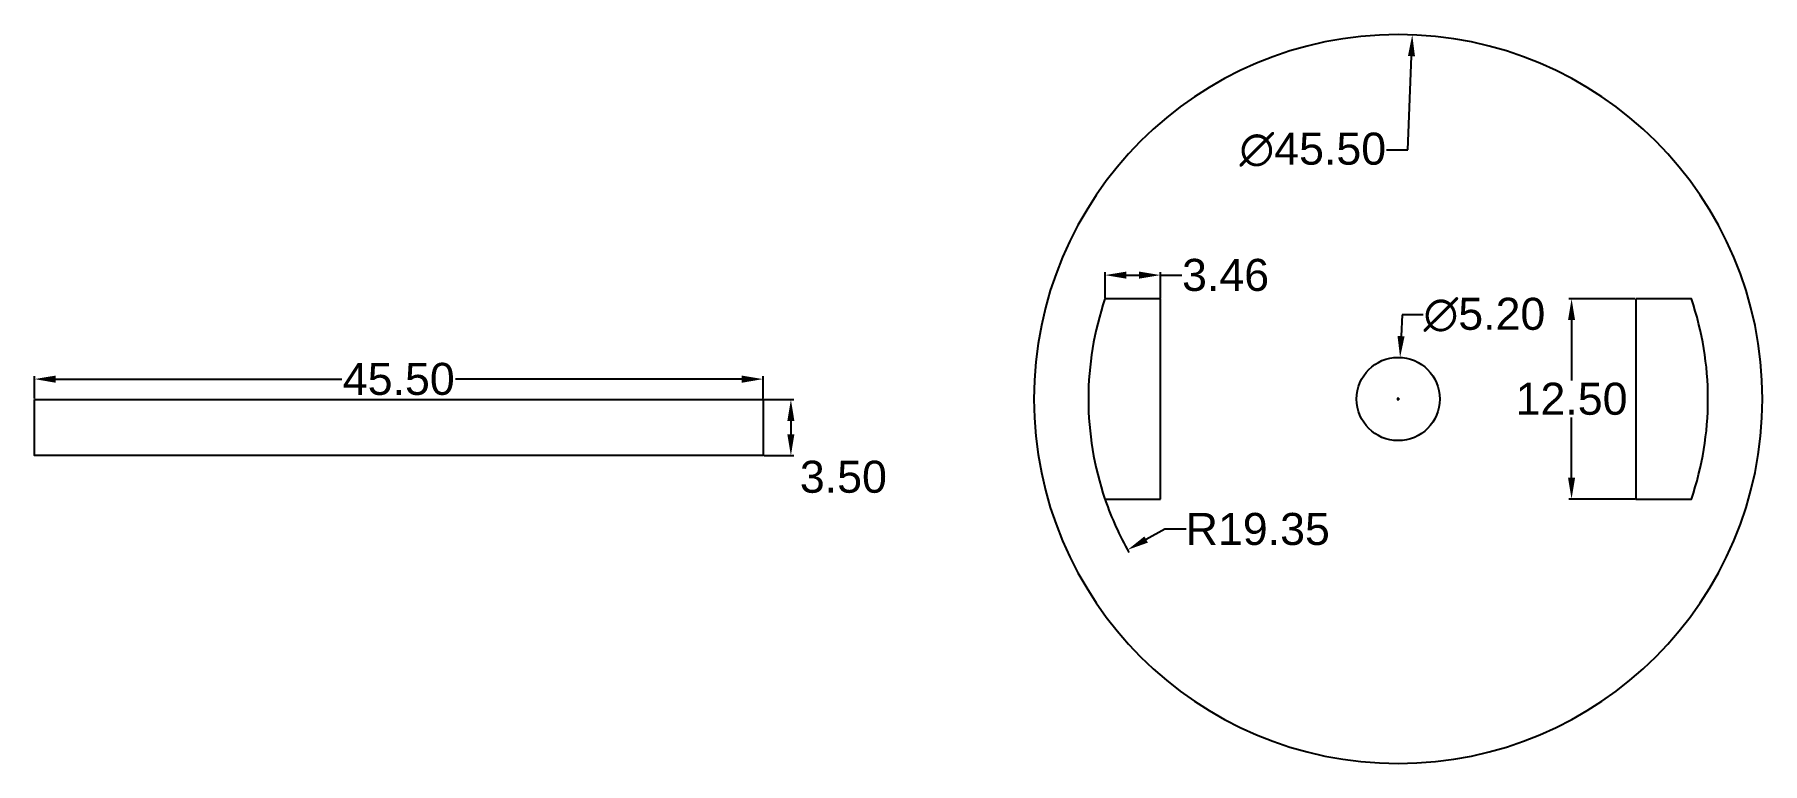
# Model space of a CAD drawing. Header units: centimetres. Extents: x 7 to 115, y 21 to 66.
import ezdxf

# ---------------------------------------------------------------- set-up
doc = ezdxf.new("R2010")
doc.units = ezdxf.units.CM
doc.header["$MEASUREMENT"] = 0
for name, color, linetype, lineweight in [('cotari', 50, 'Continuous', 30), ('vedere lateral', 30, 'Continuous', 25), ('vedere_sus', 210, 'Continuous', 25)]:
    doc.layers.add(name, color=color, linetype=linetype, lineweight=lineweight)
doc.styles.get("Standard").update_dxf_attribs({"font": 'arial.ttf'})
doc.dimstyles.get("Standard").update_dxf_attribs({"dimtxt": 2, "dimasz": 1.33, "dimexe": 0.18, "dimexo": 0.0625, "dimgap": 0.14, "dimtad": 0, "dimtih": 1, "dimtoh": 1, "dimzin": 0, "dimdsep": 46, "dimtxsty": 'Standard', "dimcen": 0.09, "dimadec": 0, "dimazin": 0, "dimtfac": 1, "dimtofl": 0, "dimtmove": 0, "dimatfit": 3, "dimfxl": 1, "dimtolj": 1, "dimtzin": 0, "dimarcsym": 0})

# ---------------------------------------------------------------- blocks, each defined once
blk = doc.blocks.new('*D10')
at = {"layer": 'cotari', "color": 0, "lineweight": -2, "transparency": 16777216}
for p, q in [((7.34, 43.7), (7.34, 45.1)), ((8.67, 44.92), (26.54, 44.92)), ((51.51, 44.92), (33.64, 44.92)), ((52.84, 43.7), (52.84, 45.1))]:
    blk.add_line(p, q, dxfattribs=at)
at = {"layer": 'cotari', "color": 0, "transparency": 16777216}
for points in [[(8.67, 45.14), (8.67, 44.69), (7.34, 44.92)], [(51.51, 45.14), (51.51, 44.69), (52.84, 44.92)]]:
    blk.add_solid(points, dxfattribs=at)
at = {"layer": 'Defpoints', "color": 0, "transparency": 16777216}
for p in [(52.84, 44.92), (7.34, 43.64), (52.84, 43.64)]:
    blk.add_point(p, dxfattribs=at)
at = {"layer": 'cotari', "color": 0, "transparency": 16777216, "insert": (30.09, 44.92), "char_height": 2, "attachment_point": 5}
blk.add_mtext('\\A1;45.50', dxfattribs=at)
blk = doc.blocks.new('*D11')
at = {"layer": 'cotari', "color": 0, "lineweight": -2, "transparency": 16777216}
for p, q in [((52.91, 43.64), (54.76, 43.64)), ((54.58, 42.31), (54.58, 41.47)), ((52.91, 40.14), (54.76, 40.14))]:
    blk.add_line(p, q, dxfattribs=at)
at = {"layer": 'cotari', "color": 0, "transparency": 16777216}
for points in [[(54.36, 42.31), (54.8, 42.31), (54.58, 43.64)], [(54.36, 41.47), (54.8, 41.47), (54.58, 40.14)]]:
    blk.add_solid(points, dxfattribs=at)
at = {"layer": 'Defpoints', "color": 0, "transparency": 16777216}
for p in [(52.84, 43.64), (52.84, 40.14), (54.58, 40.14)]:
    blk.add_point(p, dxfattribs=at)
at = {"layer": 'cotari', "color": 0, "transparency": 16777216, "insert": (57.86, 38.81), "char_height": 2, "attachment_point": 5}
blk.add_mtext('\\A1;3.50', dxfattribs=at)
blk = doc.blocks.new('*D13')
at = {"layer": 'cotari', "color": 0, "lineweight": -2, "transparency": 16777216}
for p, q in [((92.75, 48.93), (92.69, 47.6)), ((94.08, 48.93), (92.75, 48.93)), ((92.42, 43.68), (92.6, 43.68)), ((92.51, 43.59), (92.51, 43.77))]:
    blk.add_line(p, q, dxfattribs=at)
at = {"layer": 'cotari', "color": 0, "transparency": 16777216}
blk.add_solid([(92.47, 47.61), (92.91, 47.59), (92.63, 46.27)], dxfattribs=at)
at = {"layer": 'Defpoints', "color": 0, "transparency": 16777216}
for p in [(92.63, 46.27), (92.39, 41.08)]:
    blk.add_point(p, dxfattribs=at)
at = {"layer": 'cotari', "color": 0, "transparency": 16777216, "insert": (97.9, 48.93), "char_height": 2, "attachment_point": 5}
blk.add_mtext('\\A1;∅5.20', dxfattribs=at)
blk = doc.blocks.new('*D15')
at = {"layer": 'cotari', "color": 0, "lineweight": -2, "transparency": 16777216}
for p, q in [((107.3, 49.93), (103.16, 49.93)), ((103.34, 48.6), (103.34, 44.84)), ((103.34, 38.76), (103.34, 42.52)), ((107.3, 37.43), (103.16, 37.43))]:
    blk.add_line(p, q, dxfattribs=at)
at = {"layer": 'cotari', "color": 0, "transparency": 16777216}
for points in [[(103.12, 48.6), (103.56, 48.6), (103.34, 49.93)], [(103.12, 38.76), (103.56, 38.76), (103.34, 37.43)]]:
    blk.add_solid(points, dxfattribs=at)
at = {"layer": 'Defpoints', "color": 0, "transparency": 16777216}
for p in [(107.36, 49.93), (103.34, 37.43), (107.36, 37.43)]:
    blk.add_point(p, dxfattribs=at)
at = {"layer": 'cotari', "color": 0, "transparency": 16777216, "insert": (103.34, 43.68), "char_height": 2, "attachment_point": 5}
blk.add_mtext('\\A1;12.50', dxfattribs=at)
blk = doc.blocks.new('*D16')
at = {"layer": 'cotari', "color": 0, "lineweight": -2, "transparency": 16777216}
for p, q in [((74.2, 49.99), (74.2, 51.59)), ((75.53, 51.41), (76.33, 51.41)), ((77.66, 49.99), (77.66, 51.59)), ((77.66, 51.41), (78.99, 51.41))]:
    blk.add_line(p, q, dxfattribs=at)
at = {"layer": 'cotari', "color": 0, "transparency": 16777216}
for points in [[(75.53, 51.63), (75.53, 51.19), (74.2, 51.41)], [(76.33, 51.63), (76.33, 51.19), (77.66, 51.41)]]:
    blk.add_solid(points, dxfattribs=at)
at = {"layer": 'Defpoints', "color": 0, "transparency": 16777216}
for p in [(77.66, 51.41), (74.2, 49.93), (77.66, 49.93)]:
    blk.add_point(p, dxfattribs=at)
at = {"layer": 'cotari', "color": 0, "transparency": 16777216, "insert": (81.73, 51.41), "char_height": 2, "attachment_point": 5}
blk.add_mtext('\\A1;3.46', dxfattribs=at)
blk = doc.blocks.new('*D17')
at = {"layer": 'cotari', "color": 0, "lineweight": -2, "transparency": 16777216}
for p, q in [((77.93, 35.55), (76.77, 34.91)), ((79.26, 35.55), (77.93, 35.55))]:
    blk.add_line(p, q, dxfattribs=at)
blk.add_arc((92.51, 43.68), 19.35, 199.0294, 209.6601, dxfattribs=at)
at = {"layer": 'cotari', "color": 0, "transparency": 16777216}
blk.add_solid([(76.66, 35.1), (76.88, 34.71), (75.61, 34.26)], dxfattribs=at)
at = {"layer": 'Defpoints', "color": 0, "transparency": 16777216}
for p in [(92.51, 43.68), (75.61, 34.26)]:
    blk.add_point(p, dxfattribs=at)
at = {"layer": 'cotari', "color": 0, "transparency": 16777216, "insert": (83.74, 35.55), "char_height": 2, "attachment_point": 5}
blk.add_mtext('\\A1;R19.35', dxfattribs=at)
blk = doc.blocks.new('*D18')
at = {"layer": 'cotari', "color": 0, "lineweight": -2, "transparency": 16777216}
for p, q in [((93.11, 59.24), (93.34, 65.08)), ((91.78, 59.24), (93.11, 59.24))]:
    blk.add_line(p, q, dxfattribs=at)
at = {"layer": 'cotari', "color": 0, "transparency": 16777216}
blk.add_solid([(93.12, 65.09), (93.56, 65.07), (93.39, 66.41)], dxfattribs=at)
at = {"layer": 'Defpoints', "color": 0, "transparency": 16777216}
for p in [(93.39, 66.41), (91.63, 20.94)]:
    blk.add_point(p, dxfattribs=at)
at = {"layer": 'cotari', "color": 0, "transparency": 16777216, "insert": (87.18, 59.24), "char_height": 2, "attachment_point": 5}
blk.add_mtext('\\A1;∅45.50', dxfattribs=at)

msp = doc.modelspace()

# ---------------------------------------------------------------- linework, layer by layer
at = {"layer": 'vedere lateral'}
msp.add_lwpolyline([(7.343, 43.64), (52.843, 43.64), (52.843, 40.14), (7.343, 40.14)], close=True, dxfattribs=at)
at = {"layer": 'vedere_sus'}
for points in [[(77.662, 37.427), (77.662, 49.927), (74.199, 49.927, 0.1659461), (74.199, 37.427)], [(107.362, 49.927), (107.362, 37.427), (110.824, 37.427, 0.1659461), (110.824, 49.927)]]:
    msp.add_lwpolyline(points, format="xyb", close=True, dxfattribs=at)
at = {"layer": 'vedere_sus', "extrusion": (0, 0, -1)}
msp.add_circle((-92.512, 43.677), 22.75, dxfattribs=at)
at = {"layer": 'vedere_sus'}
msp.add_circle((92.512, 43.677), 2.6, dxfattribs=at)

# ---------------------------------------------------------------- dimensions: what is measured, and where the dimension line sits
at = {"layer": 'cotari'}
for p1, p2, picture, middle in [((91.632, 20.944), (93.391, 66.41), '*D18', (87.185, 59.238)), ((92.393, 41.08), (92.63, 46.274), '*D13', (97.903, 48.932))]:
    dim = msp.add_diameter_dim_2p(p1=p1, p2=p2, dimstyle='Standard', dxfattribs=at)
    dim.commit()
    dim.dimension.update_dxf_attribs({"geometry": picture, "text_midpoint": middle, "dimtype": 163})
for base, p1, p2, picture, middle in [((77.662, 51.411), (74.199, 49.927), (77.662, 49.927), '*D16', (81.728, 51.411)), ((52.843, 44.916), (7.343, 43.64), (52.843, 43.64), '*D10', (30.093, 44.916))]:
    dim = msp.add_linear_dim(base=base, p1=p1, p2=p2, dimstyle='Standard', dxfattribs=at)
    dim.commit()
    dim.dimension.update_dxf_attribs({"geometry": picture, "text_midpoint": middle})
dim = msp.add_linear_dim(base=(103.34, 37.427), p1=(107.362, 49.927), p2=(107.362, 37.427), angle=90, dimstyle='Standard', dxfattribs=at)
dim.commit()
dim.dimension.update_dxf_attribs({"geometry": '*D15', "text_midpoint": (103.34, 43.677), "dimtype": 160})
dim = msp.add_linear_dim(base=(54.582, 40.14), p1=(52.843, 43.64), p2=(52.843, 40.14), angle=90, dimstyle='Standard', override={"dimtmove": 2}, dxfattribs=at)
dim.commit()
dim.dimension.update_dxf_attribs({"geometry": '*D11', "text_midpoint": (57.862, 38.81), "dimtype": 160})
dim = msp.add_radius_dim(center=(92.512, 43.677), mpoint=(75.608, 34.258), dimstyle='Standard', dxfattribs=at)
dim.commit()
dim.dimension.update_dxf_attribs({"geometry": '*D17', "text_midpoint": (83.741, 35.553), "dimtype": 164})

doc.saveas('drawing.dxf')
